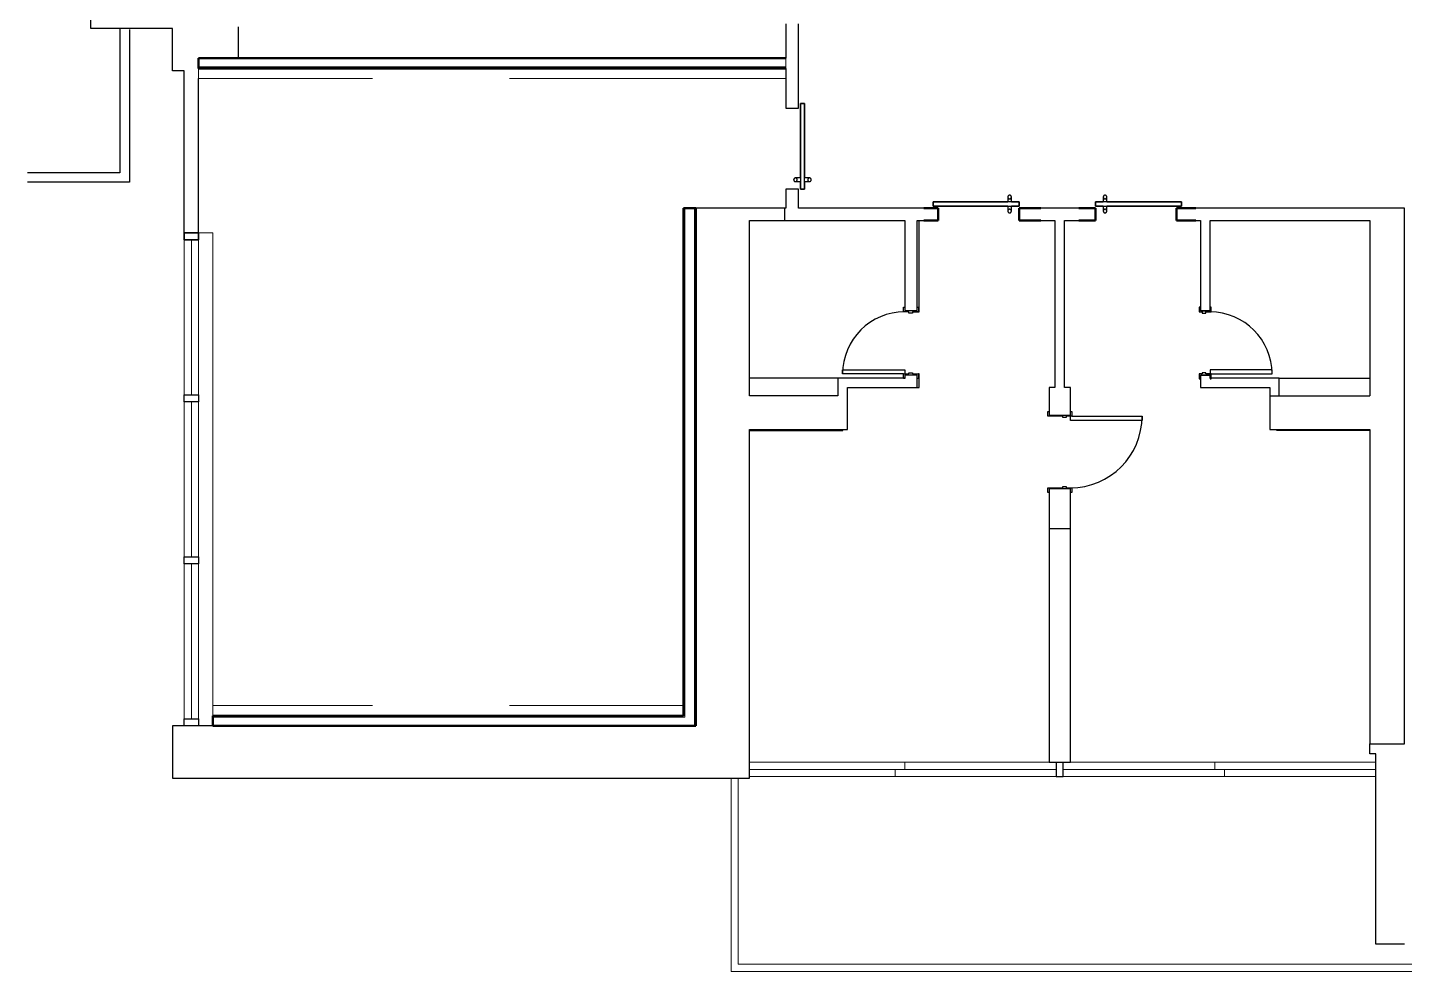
# Model space of a CAD drawing. Header units: inches. Extents: x -1132 to 7533, y -2240 to 4304.
# Drawn here: x 6475 to 7052, y -2216 to -1820 of the extents above; entities that cross this region are included whole.
import ezdxf

# ---------------------------------------------------------------- set-up
doc = ezdxf.new("R2010")
doc.units = ezdxf.units.IN
doc.header["$LTSCALE"] = 96
doc.header["$MEASUREMENT"] = 0
for name, color, linetype in [('A-DOOR', 2, 'CONTINUOUS'), ('A-FLOR-STRS', 2, 'CONTINUOUS'), ('A-GLAZ', 2, 'CONTINUOUS'), ('A-WALL-FULL', 6, 'CONTINUOUS')]:
    doc.layers.add(name, color=color, linetype=linetype)
for name, color, linetype, lineweight in [('A-ROOF', 250, 'CONTINUOUS', 13), ('A-WALL', 113, 'CONTINUOUS', 18), ('A-WALL-SILL', 250, 'CONTINUOUS', 13), ('I-WALL', 2, 'CONTINUOUS', 18)]:
    doc.layers.add(name, color=color, linetype=linetype, lineweight=lineweight)

# ---------------------------------------------------------------- blocks, each defined once
blk = doc.blocks.new('Interior-Sgl - 2_-2_ x 8_-0_ - Flush-2578074-2ND FLR PLAN - EAST WING')
at = {"layer": 'A-DOOR', "color": 8, "lineweight": 25}
for p, q in [((22.25, 28), (22.25, 2)), ((24, 28), (22.25, 28)), ((24, 2.5), (24, 28)), ((-2, 2.5), (-4, 2.5)), ((-4, 2.5), (-4, 2)), ((-4, 2), (-2.5, 2)), ((-2.5, 2), (-2.5, -2)), ((-2, 0.25), (-2, 2.5)), ((-1.5, 0.25), (-2, 0.25)), ((-1.5, -1.25), (-1.5, 0.25)), ((22.25, 2), (24, 2)), ((24, 0.25), (23.5, 0.25)), ((23.5, 0.25), (23.5, -1.25)), ((26, 2.5), (24, 2.5)), ((24, 2.5), (24, 0.25)), ((24.5, -2), (24.5, 2)), ((24.5, 2), (26, 2)), ((26, 2), (26, 2.5)), ((-2.5, -2), (-4, -2)), ((-4, -2), (-4, -2.5)), ((-4, -2.5), (-2, -2.5)), ((-2, -2.5), (-2, -1.25)), ((-2, -1.25), (-1.5, -1.25)), ((23.5, -1.25), (24, -1.25)), ((24, -1.25), (24, -2.5)), ((24, -2.5), (26, -2.5)), ((26, -2), (24.5, -2)), ((26, -2.5), (26, -2))]:
    blk.add_line(p, q, dxfattribs=at)
at = {"layer": 'A-DOOR', "color": 55}
blk.add_arc((24, 2), 26, 90, 180, dxfattribs=at)
blk = doc.blocks.new('Interior-Sgl - 2_-2_ x 8_-0_ - Flush-2578071-2ND FLR PLAN - EAST WING')
at = {"layer": 'A-DOOR', "color": 8, "lineweight": 25}
for p, q in [((-4, 3.13), (-2, 3.13)), ((-4, 2.63), (-4, 3.13)), ((-2.5, 2.63), (-4, 2.63)), ((-2.5, -2.63), (-2.5, 2.63)), ((-2, 3.13), (-2, 0.62)), ((-2, 0.62), (-1.5, 0.62)), ((-1.5, 0.62), (-1.5, -0.88)), ((23.5, 0.62), (24, 0.62)), ((23.5, -0.88), (23.5, 0.62)), ((24, 3.13), (26, 3.13)), ((24, 0.62), (24, 3.13)), ((26, 2.63), (24.5, 2.63)), ((24.5, 2.63), (24.5, -2.63)), ((26, 3.13), (26, 2.63)), ((-4, -2.63), (-2.5, -2.63)), ((-4, -3.13), (-4, -2.63)), ((-2, -3.13), (-4, -3.13)), ((-2, -0.88), (-2, -3.13)), ((-1.5, -0.88), (-2, -0.88)), ((22.25, -2.63), (24, -2.63)), ((22.25, -28.63), (22.25, -2.63)), ((24, -0.88), (23.5, -0.88)), ((24, -3.13), (24, -0.88)), ((26, -3.13), (24, -3.13)), ((24, -3.13), (24, -28.63)), ((24.5, -2.63), (26, -2.63)), ((26, -2.63), (26, -3.13)), ((24, -28.63), (22.25, -28.63))]:
    blk.add_line(p, q, dxfattribs=at)
at = {"layer": 'A-DOOR', "color": 55}
blk.add_arc((24, -2.63), 26, 180, 270, dxfattribs=at)
blk = doc.blocks.new('Interior-Sgl - 2_-6_ x 8_-0_ - Flush-2577945-2ND FLR PLAN - EAST WING')
at = {"layer": 'A-DOOR', "color": 8, "lineweight": 25}
for p, q in [((-8, 5), (-6, 5)), ((-8, 4.5), (-8, 5)), ((-6.5, 4.5), (-8, 4.5)), ((-6.5, -4.5), (-6.5, 4.5)), ((-6, 5), (-6, -1.25)), ((24, 5), (26, 5)), ((24, -1.25), (24, 5)), ((26, 4.5), (24.5, 4.5)), ((24.5, 4.5), (24.5, -4.5)), ((26, 5), (26, 4.5)), ((-8, -4.5), (-6.5, -4.5)), ((-8, -5), (-8, -4.5)), ((-6, -5), (-8, -5)), ((-6, -1.25), (-5.5, -1.25)), ((-6, -2.75), (-6, -5)), ((-5.5, -2.75), (-6, -2.75)), ((-5.5, -1.25), (-5.5, -2.75)), ((22.25, -4.5), (24, -4.5)), ((22.25, -34.5), (22.25, -4.5)), ((23.5, -1.25), (24, -1.25)), ((23.5, -2.75), (23.5, -1.25)), ((24, -2.75), (23.5, -2.75)), ((24, -5), (24, -2.75)), ((26, -5), (24, -5)), ((24, -5), (24, -34.5)), ((24.5, -4.5), (26, -4.5)), ((26, -4.5), (26, -5)), ((24, -34.5), (22.25, -34.5))]:
    blk.add_line(p, q, dxfattribs=at)
at = {"layer": 'A-DOOR', "color": 55}
blk.add_arc((24, -4.5), 30, 180, 270, dxfattribs=at)
blk = doc.blocks.new('Interior-Barn - Flush-V3-2ND FLR PLAN - EAST WING')
at = {"layer": 'A-DOOR', "lineweight": 35}
for p, q in [((12.25, -3.41), (-19, -3.41)), ((-19, -3.41), (-19, -5.16)), ((-19, -5.16), (12.25, -5.16)), ((17, -3.41), (13.75, -3.41)), ((13.75, -5.16), (17, -5.16)), ((17, -5.16), (17, -3.41))]:
    blk.add_line(p, q, dxfattribs=at)
at = {"layer": 'A-DOOR'}
for p, q in [((12.25, -1.34), (12.25, -3.41)), ((13.75, -3.41), (12.25, -3.41)), ((12.25, -5.16), (12.25, -7.22)), ((12.25, -5.16), (13.75, -5.16)), ((13.75, -3.41), (13.75, -1.34)), ((13.75, -7.21), (13.75, -5.16))]:
    blk.add_line(p, q, dxfattribs=at)
at = {"layer": 'A-DOOR', "flags": 128}
for points in [[(13.75, -1.34), (13.75, -1.31), (13.75, -1.28), (13.74, -1.25), (13.74, -1.22), (13.74, -1.19), (13.73, -1.17), (13.72, -1.14), (13.71, -1.11), (13.7, -1.08), (13.69, -1.05), (13.68, -1.02), (13.67, -1), (13.65, -0.97), (13.64, -0.95), (13.62, -0.92), (13.6, -0.9), (13.58, -0.87), (13.56, -0.85), (13.54, -0.83), (13.52, -0.81), (13.5, -0.79), (13.48, -0.77), (13.45, -0.75), (13.43, -0.73), (13.41, -0.71), (13.38, -0.7), (13.35, -0.68), (13.33, -0.67), (13.3, -0.66), (13.27, -0.64), (13.24, -0.63), (13.22, -0.63), (13.19, -0.62), (13.16, -0.61), (13.13, -0.6), (13.1, -0.6), (13.07, -0.6), (13.04, -0.59), (13.01, -0.59), (12.98, -0.59), (12.95, -0.6), (12.92, -0.6), (12.89, -0.6), (12.86, -0.61), (12.83, -0.61), (12.8, -0.62), (12.77, -0.63), (12.74, -0.64), (12.72, -0.65), (12.69, -0.66), (12.66, -0.67), (12.63, -0.69), (12.61, -0.7), (12.58, -0.72), (12.56, -0.74), (12.53, -0.76), (12.51, -0.77), (12.49, -0.79), (12.47, -0.82), (12.45, -0.84), (12.43, -0.86), (12.41, -0.88), (12.39, -0.91), (12.37, -0.93), (12.36, -0.96), (12.34, -0.98), (12.33, -1.01), (12.32, -1.04), (12.3, -1.06), (12.29, -1.09), (12.28, -1.12), (12.28, -1.15), (12.27, -1.18), (12.26, -1.21), (12.26, -1.24), (12.25, -1.27), (12.25, -1.3), (12.25, -1.33), (12.25, -1.34)], [(12.25, -1.34), (12.25, -1.37), (12.25, -1.4), (12.26, -1.43), (12.26, -1.46), (12.26, -1.49), (12.27, -1.52), (12.28, -1.55), (12.29, -1.58), (12.3, -1.61), (12.31, -1.64), (12.32, -1.66), (12.33, -1.69), (12.35, -1.72), (12.36, -1.74), (12.38, -1.77), (12.4, -1.79), (12.42, -1.82), (12.44, -1.84), (12.46, -1.86), (12.48, -1.88), (12.5, -1.9), (12.52, -1.92), (12.55, -1.94), (12.57, -1.96), (12.59, -1.97), (12.62, -1.99), (12.65, -2.01), (12.67, -2.02), (12.7, -2.03), (12.73, -2.04), (12.76, -2.05), (12.78, -2.06), (12.81, -2.07), (12.84, -2.08), (12.87, -2.08), (12.9, -2.09), (12.93, -2.09), (12.96, -2.09), (12.99, -2.09), (13.02, -2.09), (13.05, -2.09), (13.08, -2.09), (13.11, -2.09), (13.14, -2.08), (13.17, -2.07), (13.2, -2.07), (13.23, -2.06), (13.26, -2.05), (13.28, -2.04), (13.31, -2.03), (13.34, -2.01), (13.37, -2), (13.39, -1.98), (13.42, -1.97), (13.44, -1.95), (13.47, -1.93), (13.49, -1.91), (13.51, -1.89), (13.53, -1.87), (13.55, -1.85), (13.57, -1.83), (13.59, -1.8), (13.61, -1.78), (13.63, -1.76), (13.64, -1.73), (13.66, -1.7), (13.67, -1.68), (13.68, -1.65), (13.7, -1.62), (13.71, -1.59), (13.72, -1.57), (13.72, -1.54), (13.73, -1.51), (13.74, -1.48), (13.74, -1.45), (13.75, -1.42), (13.75, -1.39), (13.75, -1.36), (13.75, -1.34)], [(13.75, -7.22), (13.75, -7.19), (13.75, -7.16), (13.74, -7.13), (13.74, -7.1), (13.74, -7.07), (13.73, -7.04), (13.72, -7.01), (13.71, -6.98), (13.7, -6.95), (13.69, -6.93), (13.68, -6.9), (13.67, -6.87), (13.65, -6.85), (13.64, -6.82), (13.62, -6.8), (13.6, -6.77), (13.58, -6.75), (13.56, -6.72), (13.54, -6.7), (13.52, -6.68), (13.5, -6.66), (13.48, -6.64), (13.45, -6.62), (13.43, -6.6), (13.41, -6.59), (13.38, -6.57), (13.35, -6.56), (13.33, -6.54), (13.3, -6.53), (13.27, -6.52), (13.24, -6.51), (13.22, -6.5), (13.19, -6.49), (13.16, -6.49), (13.13, -6.48), (13.1, -6.48), (13.07, -6.47), (13.04, -6.47), (13.01, -6.47), (12.98, -6.47), (12.95, -6.47), (12.92, -6.47), (12.89, -6.48), (12.86, -6.48), (12.83, -6.49), (12.8, -6.5), (12.77, -6.5), (12.74, -6.51), (12.72, -6.52), (12.69, -6.54), (12.66, -6.55), (12.63, -6.56), (12.61, -6.58), (12.58, -6.6), (12.56, -6.61), (12.53, -6.63), (12.51, -6.65), (12.49, -6.67), (12.47, -6.69), (12.45, -6.71), (12.43, -6.73), (12.41, -6.76), (12.39, -6.78), (12.37, -6.81), (12.36, -6.83), (12.34, -6.86), (12.33, -6.88), (12.32, -6.91), (12.3, -6.94), (12.29, -6.97), (12.28, -7), (12.28, -7.02), (12.27, -7.05), (12.26, -7.08), (12.26, -7.11), (12.25, -7.14), (12.25, -7.17), (12.25, -7.2), (12.25, -7.22)], [(12.25, -7.22), (12.25, -7.25), (12.25, -7.28), (12.26, -7.31), (12.26, -7.34), (12.26, -7.37), (12.27, -7.4), (12.28, -7.43), (12.29, -7.45), (12.3, -7.48), (12.31, -7.51), (12.32, -7.54), (12.33, -7.57), (12.35, -7.59), (12.36, -7.62), (12.38, -7.64), (12.4, -7.67), (12.42, -7.69), (12.44, -7.71), (12.46, -7.74), (12.48, -7.76), (12.5, -7.78), (12.52, -7.8), (12.55, -7.82), (12.57, -7.83), (12.59, -7.85), (12.62, -7.87), (12.65, -7.88), (12.67, -7.89), (12.7, -7.91), (12.73, -7.92), (12.76, -7.93), (12.78, -7.94), (12.81, -7.95), (12.84, -7.95), (12.87, -7.96), (12.9, -7.96), (12.93, -7.97), (12.96, -7.97), (12.99, -7.97), (13.02, -7.97), (13.05, -7.97), (13.08, -7.96), (13.11, -7.96), (13.14, -7.96), (13.17, -7.95), (13.2, -7.94), (13.23, -7.93), (13.26, -7.92), (13.28, -7.91), (13.31, -7.9), (13.34, -7.89), (13.37, -7.87), (13.39, -7.86), (13.42, -7.84), (13.44, -7.83), (13.47, -7.81), (13.49, -7.79), (13.51, -7.77), (13.53, -7.75), (13.55, -7.73), (13.57, -7.7), (13.59, -7.68), (13.61, -7.66), (13.63, -7.63), (13.64, -7.61), (13.66, -7.58), (13.67, -7.55), (13.68, -7.53), (13.7, -7.5), (13.71, -7.47), (13.72, -7.44), (13.72, -7.41), (13.73, -7.38), (13.74, -7.35), (13.74, -7.32), (13.75, -7.29), (13.75, -7.26), (13.75, -7.23), (13.75, -7.22)]]:
    blk.add_lwpolyline(points, dxfattribs=at)
at = {"layer": 'A-DOOR'}
for points, knots in [([(12.25, -1.34), (12.25, -1.38), (12.26, -1.46), (12.28, -1.55), (12.3, -1.62), (12.33, -1.68), (12.35, -1.72), (12.37, -1.75), (12.39, -1.78), (12.41, -1.8), (12.43, -1.84), (12.47, -1.88), (12.51, -1.91), (12.55, -1.94), (12.57, -1.96), (12.6, -1.98), (12.64, -2), (12.7, -2.03), (12.77, -2.06), (12.84, -2.08), (12.91, -2.09), (12.95, -2.09), (12.96, -2.09)], [0, 0, 0, 0, 0.0555556, 0.1111111, 0.1388889, 0.1666667, 0.1944444, 0.2083333, 0.2222222, 0.2361111, 0.25, 0.2777778, 0.3055556, 0.3194444, 0.3333333, 0.3472222, 0.3611111, 0.3888889, 0.4166667, 0.4444444, 0.4722222, 0.4857264, 0.4857264, 0.4857264, 0.4857264]), ([(13.04, -2.09), (13.05, -2.09), (13.09, -2.09), (13.16, -2.08), (13.23, -2.06), (13.3, -2.03), (13.36, -2), (13.4, -1.98), (13.43, -1.96), (13.45, -1.94), (13.49, -1.91), (13.53, -1.88), (13.57, -1.84), (13.59, -1.8), (13.61, -1.78), (13.63, -1.75), (13.65, -1.72), (13.67, -1.68), (13.7, -1.62), (13.72, -1.55), (13.74, -1.46), (13.75, -1.38), (13.75, -1.34)], [0.5127415, 0.5127415, 0.5127415, 0.5127415, 0.5277778, 0.5555556, 0.5833333, 0.6111111, 0.6388889, 0.6527778, 0.6666667, 0.6805556, 0.6944444, 0.7222222, 0.75, 0.7638889, 0.7777778, 0.7916667, 0.8055556, 0.8333333, 0.8611111, 0.8888889, 0.9444444, 1, 1, 1, 1]), ([(13.75, -7.21), (13.75, -7.17), (13.74, -7.1), (13.72, -7.01), (13.7, -6.94), (13.67, -6.89), (13.65, -6.84), (13.63, -6.81), (13.61, -6.78), (13.59, -6.76), (13.57, -6.73), (13.53, -6.69), (13.49, -6.65), (13.45, -6.62), (13.43, -6.6), (13.4, -6.58), (13.36, -6.56), (13.3, -6.53), (13.23, -6.5), (13.16, -6.48), (13.08, -6.47), (13, -6.47), (12.92, -6.47), (12.84, -6.48), (12.77, -6.5), (12.7, -6.53), (12.64, -6.56), (12.6, -6.58), (12.57, -6.6), (12.55, -6.62), (12.51, -6.65), (12.47, -6.69), (12.43, -6.73), (12.41, -6.76), (12.39, -6.78), (12.37, -6.81), (12.35, -6.84), (12.33, -6.89), (12.3, -6.94), (12.28, -7.01), (12.26, -7.11), (12.25, -7.18), (12.25, -7.22)], [0.0062609, 0.0062609, 0.0062609, 0.0062609, 0.0555556, 0.1111111, 0.1388889, 0.1666667, 0.1944444, 0.2083333, 0.2222222, 0.2361111, 0.25, 0.2777778, 0.3055556, 0.3194444, 0.3333333, 0.3472222, 0.3611111, 0.3888889, 0.4166667, 0.4444444, 0.4722222, 0.5, 0.5277778, 0.5555556, 0.5833333, 0.6111111, 0.6388889, 0.6527778, 0.6666667, 0.6805556, 0.6944444, 0.7222222, 0.75, 0.7638889, 0.7777778, 0.7916667, 0.8055556, 0.8333333, 0.8611111, 0.8888889, 0.9444444, 1, 1, 1, 1])]:
    blk.add_open_spline(points, degree=3, knots=knots, dxfattribs=at)
blk = doc.blocks.new('Interior-Barn - Flush-V4-2ND FLR PLAN - EAST WING')
at = {"layer": 'A-DOOR'}
for p, q in [((12.25, 7.22), (12.25, 5.16)), ((13.75, 5.16), (13.75, 7.21)), ((13.75, 5.16), (12.25, 5.16)), ((12.25, 3.41), (12.25, 1.34)), ((12.25, 3.41), (13.75, 3.41)), ((13.75, 1.34), (13.75, 3.41))]:
    blk.add_line(p, q, dxfattribs=at)
at = {"layer": 'A-DOOR', "lineweight": 35}
for p, q in [((-19, 5.16), (12.25, 5.16)), ((-19, 3.41), (-19, 5.16)), ((12.25, 3.41), (-19, 3.41)), ((13.75, 5.16), (17, 5.16)), ((17, 3.41), (13.75, 3.41)), ((17, 5.16), (17, 3.41))]:
    blk.add_line(p, q, dxfattribs=at)
at = {"layer": 'A-DOOR', "flags": 128}
for points in [[(13.75, 7.22), (13.75, 7.25), (13.75, 7.28), (13.74, 7.31), (13.74, 7.34), (13.74, 7.37), (13.73, 7.4), (13.72, 7.43), (13.71, 7.45), (13.7, 7.48), (13.69, 7.51), (13.68, 7.54), (13.67, 7.57), (13.65, 7.59), (13.64, 7.62), (13.62, 7.64), (13.6, 7.67), (13.58, 7.69), (13.56, 7.71), (13.54, 7.74), (13.52, 7.76), (13.5, 7.78), (13.48, 7.8), (13.45, 7.82), (13.43, 7.83), (13.41, 7.85), (13.38, 7.87), (13.35, 7.88), (13.33, 7.89), (13.3, 7.91), (13.27, 7.92), (13.24, 7.93), (13.22, 7.94), (13.19, 7.95), (13.16, 7.95), (13.13, 7.96), (13.1, 7.96), (13.07, 7.97), (13.04, 7.97), (13.01, 7.97), (12.98, 7.97), (12.95, 7.97), (12.92, 7.96), (12.89, 7.96), (12.86, 7.96), (12.83, 7.95), (12.8, 7.94), (12.77, 7.93), (12.74, 7.92), (12.72, 7.91), (12.69, 7.9), (12.66, 7.89), (12.63, 7.87), (12.61, 7.86), (12.58, 7.84), (12.56, 7.83), (12.53, 7.81), (12.51, 7.79), (12.49, 7.77), (12.47, 7.75), (12.45, 7.73), (12.43, 7.7), (12.41, 7.68), (12.39, 7.66), (12.37, 7.63), (12.36, 7.61), (12.34, 7.58), (12.33, 7.55), (12.32, 7.53), (12.3, 7.5), (12.29, 7.47), (12.28, 7.44), (12.28, 7.41), (12.27, 7.38), (12.26, 7.35), (12.26, 7.32), (12.25, 7.29), (12.25, 7.26), (12.25, 7.23), (12.25, 7.22)], [(12.25, 7.22), (12.25, 7.19), (12.25, 7.16), (12.26, 7.13), (12.26, 7.1), (12.26, 7.07), (12.27, 7.04), (12.28, 7.01), (12.29, 6.98), (12.3, 6.95), (12.31, 6.93), (12.32, 6.9), (12.33, 6.87), (12.35, 6.85), (12.36, 6.82), (12.38, 6.8), (12.4, 6.77), (12.42, 6.75), (12.44, 6.72), (12.46, 6.7), (12.48, 6.68), (12.5, 6.66), (12.52, 6.64), (12.55, 6.62), (12.57, 6.6), (12.59, 6.59), (12.62, 6.57), (12.65, 6.56), (12.67, 6.54), (12.7, 6.53), (12.73, 6.52), (12.76, 6.51), (12.78, 6.5), (12.81, 6.49), (12.84, 6.49), (12.87, 6.48), (12.9, 6.48), (12.93, 6.47), (12.96, 6.47), (12.99, 6.47), (13.02, 6.47), (13.05, 6.47), (13.08, 6.47), (13.11, 6.48), (13.14, 6.48), (13.17, 6.49), (13.2, 6.5), (13.23, 6.5), (13.26, 6.51), (13.28, 6.52), (13.31, 6.54), (13.34, 6.55), (13.37, 6.56), (13.39, 6.58), (13.42, 6.6), (13.44, 6.61), (13.47, 6.63), (13.49, 6.65), (13.51, 6.67), (13.53, 6.69), (13.55, 6.71), (13.57, 6.73), (13.59, 6.76), (13.61, 6.78), (13.63, 6.81), (13.64, 6.83), (13.66, 6.86), (13.67, 6.88), (13.68, 6.91), (13.7, 6.94), (13.71, 6.97), (13.72, 7), (13.72, 7.02), (13.73, 7.05), (13.74, 7.08), (13.74, 7.11), (13.75, 7.14), (13.75, 7.17), (13.75, 7.2), (13.75, 7.22)], [(13.75, 1.34), (13.75, 1.37), (13.75, 1.4), (13.74, 1.43), (13.74, 1.46), (13.74, 1.49), (13.73, 1.52), (13.72, 1.55), (13.71, 1.58), (13.7, 1.61), (13.69, 1.64), (13.68, 1.66), (13.67, 1.69), (13.65, 1.72), (13.64, 1.74), (13.62, 1.77), (13.6, 1.79), (13.58, 1.82), (13.56, 1.84), (13.54, 1.86), (13.52, 1.88), (13.5, 1.9), (13.48, 1.92), (13.45, 1.94), (13.43, 1.96), (13.41, 1.97), (13.38, 1.99), (13.35, 2.01), (13.33, 2.02), (13.3, 2.03), (13.27, 2.04), (13.24, 2.05), (13.22, 2.06), (13.19, 2.07), (13.16, 2.08), (13.13, 2.08), (13.1, 2.09), (13.07, 2.09), (13.04, 2.09), (13.01, 2.09), (12.98, 2.09), (12.95, 2.09), (12.92, 2.09), (12.89, 2.09), (12.86, 2.08), (12.83, 2.07), (12.8, 2.07), (12.77, 2.06), (12.74, 2.05), (12.72, 2.04), (12.69, 2.03), (12.66, 2.01), (12.63, 2), (12.61, 1.98), (12.58, 1.97), (12.56, 1.95), (12.53, 1.93), (12.51, 1.91), (12.49, 1.89), (12.47, 1.87), (12.45, 1.85), (12.43, 1.83), (12.41, 1.8), (12.39, 1.78), (12.37, 1.76), (12.36, 1.73), (12.34, 1.7), (12.33, 1.68), (12.32, 1.65), (12.3, 1.62), (12.29, 1.59), (12.28, 1.57), (12.28, 1.54), (12.27, 1.51), (12.26, 1.48), (12.26, 1.45), (12.25, 1.42), (12.25, 1.39), (12.25, 1.36), (12.25, 1.34)], [(12.25, 1.34), (12.25, 1.31), (12.25, 1.28), (12.26, 1.25), (12.26, 1.22), (12.26, 1.19), (12.27, 1.17), (12.28, 1.14), (12.29, 1.11), (12.3, 1.08), (12.31, 1.05), (12.32, 1.02), (12.33, 1), (12.35, 0.97), (12.36, 0.95), (12.38, 0.92), (12.4, 0.9), (12.42, 0.87), (12.44, 0.85), (12.46, 0.83), (12.48, 0.81), (12.5, 0.79), (12.52, 0.77), (12.55, 0.75), (12.57, 0.73), (12.59, 0.71), (12.62, 0.7), (12.65, 0.68), (12.67, 0.67), (12.7, 0.66), (12.73, 0.64), (12.76, 0.63), (12.78, 0.63), (12.81, 0.62), (12.84, 0.61), (12.87, 0.6), (12.9, 0.6), (12.93, 0.6), (12.96, 0.59), (12.99, 0.59), (13.02, 0.59), (13.05, 0.6), (13.08, 0.6), (13.11, 0.6), (13.14, 0.61), (13.17, 0.61), (13.2, 0.62), (13.23, 0.63), (13.26, 0.64), (13.28, 0.65), (13.31, 0.66), (13.34, 0.67), (13.37, 0.69), (13.39, 0.7), (13.42, 0.72), (13.44, 0.74), (13.47, 0.76), (13.49, 0.77), (13.51, 0.79), (13.53, 0.82), (13.55, 0.84), (13.57, 0.86), (13.59, 0.88), (13.61, 0.91), (13.63, 0.93), (13.64, 0.96), (13.66, 0.98), (13.67, 1.01), (13.68, 1.04), (13.7, 1.06), (13.71, 1.09), (13.72, 1.12), (13.72, 1.15), (13.73, 1.18), (13.74, 1.21), (13.74, 1.24), (13.75, 1.27), (13.75, 1.3), (13.75, 1.33), (13.75, 1.34)]]:
    blk.add_lwpolyline(points, dxfattribs=at)
at = {"layer": 'A-DOOR'}
for points, knots in [([(12.25, 7.22), (12.25, 7.18), (12.26, 7.11), (12.28, 7.01), (12.3, 6.94), (12.33, 6.89), (12.35, 6.84), (12.37, 6.81), (12.39, 6.78), (12.41, 6.76), (12.43, 6.73), (12.47, 6.69), (12.51, 6.65), (12.55, 6.62), (12.57, 6.6), (12.6, 6.58), (12.64, 6.56), (12.7, 6.53), (12.77, 6.5), (12.84, 6.48), (12.92, 6.47), (13, 6.47), (13.08, 6.47), (13.16, 6.48), (13.23, 6.5), (13.3, 6.53), (13.36, 6.56), (13.4, 6.58), (13.43, 6.6), (13.45, 6.62), (13.49, 6.65), (13.53, 6.69), (13.57, 6.73), (13.59, 6.76), (13.61, 6.78), (13.63, 6.81), (13.65, 6.84), (13.67, 6.89), (13.7, 6.94), (13.72, 7.01), (13.74, 7.1), (13.75, 7.17), (13.75, 7.21)], [0, 0, 0, 0, 0.0555556, 0.1111111, 0.1388889, 0.1666667, 0.1944444, 0.2083333, 0.2222222, 0.2361111, 0.25, 0.2777778, 0.3055556, 0.3194444, 0.3333333, 0.3472222, 0.3611111, 0.3888889, 0.4166667, 0.4444444, 0.4722222, 0.5, 0.5277778, 0.5555556, 0.5833333, 0.6111111, 0.6388889, 0.6527778, 0.6666667, 0.6805556, 0.6944444, 0.7222222, 0.75, 0.7638889, 0.7777778, 0.7916667, 0.8055556, 0.8333333, 0.8611111, 0.8888889, 0.9444444, 0.9937391, 0.9937391, 0.9937391, 0.9937391]), ([(12.96, 2.09), (12.95, 2.09), (12.91, 2.09), (12.84, 2.08), (12.77, 2.06), (12.7, 2.03), (12.64, 2), (12.6, 1.98), (12.57, 1.96), (12.55, 1.94), (12.51, 1.91), (12.47, 1.88), (12.43, 1.84), (12.41, 1.8), (12.39, 1.78), (12.37, 1.75), (12.35, 1.72), (12.33, 1.67), (12.3, 1.62), (12.28, 1.55), (12.26, 1.46), (12.25, 1.38), (12.25, 1.34)], [0.5142736, 0.5142736, 0.5142736, 0.5142736, 0.5277778, 0.5555556, 0.5833333, 0.6111111, 0.6388889, 0.6527778, 0.6666667, 0.6805556, 0.6944444, 0.7222222, 0.75, 0.7638889, 0.7777778, 0.7916667, 0.8055556, 0.8333333, 0.8611111, 0.8888889, 0.9444444, 1, 1, 1, 1]), ([(13.75, 1.34), (13.75, 1.38), (13.74, 1.46), (13.72, 1.55), (13.7, 1.62), (13.67, 1.67), (13.65, 1.72), (13.63, 1.75), (13.61, 1.78), (13.59, 1.8), (13.57, 1.84), (13.53, 1.88), (13.49, 1.91), (13.45, 1.94), (13.43, 1.96), (13.4, 1.98), (13.36, 2), (13.3, 2.03), (13.23, 2.06), (13.16, 2.08), (13.09, 2.09), (13.05, 2.09), (13.04, 2.09)], [0, 0, 0, 0, 0.0555556, 0.1111111, 0.1388889, 0.1666667, 0.1944444, 0.2083333, 0.2222222, 0.2361111, 0.25, 0.2777778, 0.3055556, 0.3194444, 0.3333333, 0.3472222, 0.3611111, 0.3888889, 0.4166667, 0.4444444, 0.4722222, 0.4872585, 0.4872585, 0.4872585, 0.4872585])]:
    blk.add_open_spline(points, degree=3, knots=knots, dxfattribs=at)
blk = doc.blocks.new('Interior-Barn - Flush-3201829-2ND FLR PLAN - EAST WING')
at = {"layer": 'A-DOOR'}
for p, q in [((12.25, 7.22), (12.25, 5.16)), ((13.75, 5.16), (13.75, 7.22)), ((13.75, 5.16), (12.25, 5.16)), ((12.25, 3.41), (12.25, 1.34)), ((12.25, 3.41), (13.75, 3.41)), ((13.75, 1.34), (13.75, 3.41))]:
    blk.add_line(p, q, dxfattribs=at)
at = {"layer": 'A-DOOR', "lineweight": 35}
for p, q in [((-19, 5.16), (12.25, 5.16)), ((-19, 3.41), (-19, 5.16)), ((12.25, 3.41), (-19, 3.41)), ((13.75, 5.16), (17, 5.16)), ((17, 3.41), (13.75, 3.41)), ((17, 5.16), (17, 3.41))]:
    blk.add_line(p, q, dxfattribs=at)
at = {"layer": 'A-DOOR', "flags": 128}
for points in [[(13.75, 7.22), (13.75, 7.25), (13.75, 7.28), (13.74, 7.31), (13.74, 7.34), (13.74, 7.37), (13.73, 7.4), (13.72, 7.43), (13.71, 7.45), (13.7, 7.48), (13.69, 7.51), (13.68, 7.54), (13.67, 7.57), (13.65, 7.59), (13.64, 7.62), (13.62, 7.64), (13.6, 7.67), (13.58, 7.69), (13.56, 7.71), (13.54, 7.74), (13.52, 7.76), (13.5, 7.78), (13.48, 7.8), (13.45, 7.82), (13.43, 7.83), (13.41, 7.85), (13.38, 7.87), (13.35, 7.88), (13.33, 7.89), (13.3, 7.91), (13.27, 7.92), (13.24, 7.93), (13.22, 7.94), (13.19, 7.95), (13.16, 7.95), (13.13, 7.96), (13.1, 7.96), (13.07, 7.97), (13.04, 7.97), (13.01, 7.97), (12.98, 7.97), (12.95, 7.97), (12.92, 7.96), (12.89, 7.96), (12.86, 7.96), (12.83, 7.95), (12.8, 7.94), (12.77, 7.93), (12.74, 7.92), (12.72, 7.91), (12.69, 7.9), (12.66, 7.89), (12.63, 7.87), (12.61, 7.86), (12.58, 7.84), (12.56, 7.83), (12.53, 7.81), (12.51, 7.79), (12.49, 7.77), (12.47, 7.75), (12.45, 7.73), (12.43, 7.7), (12.41, 7.68), (12.39, 7.66), (12.37, 7.63), (12.36, 7.61), (12.34, 7.58), (12.33, 7.55), (12.32, 7.53), (12.3, 7.5), (12.29, 7.47), (12.28, 7.44), (12.28, 7.41), (12.27, 7.38), (12.26, 7.35), (12.26, 7.32), (12.25, 7.29), (12.25, 7.26), (12.25, 7.23), (12.25, 7.22)], [(12.25, 7.22), (12.25, 7.19), (12.25, 7.16), (12.26, 7.13), (12.26, 7.1), (12.26, 7.07), (12.27, 7.04), (12.28, 7.01), (12.29, 6.98), (12.3, 6.95), (12.31, 6.93), (12.32, 6.9), (12.33, 6.87), (12.35, 6.85), (12.36, 6.82), (12.38, 6.8), (12.4, 6.77), (12.42, 6.75), (12.44, 6.72), (12.46, 6.7), (12.48, 6.68), (12.5, 6.66), (12.52, 6.64), (12.55, 6.62), (12.57, 6.6), (12.59, 6.59), (12.62, 6.57), (12.65, 6.56), (12.67, 6.54), (12.7, 6.53), (12.73, 6.52), (12.76, 6.51), (12.78, 6.5), (12.81, 6.49), (12.84, 6.49), (12.87, 6.48), (12.9, 6.48), (12.93, 6.47), (12.96, 6.47), (12.99, 6.47), (13.02, 6.47), (13.05, 6.47), (13.08, 6.47), (13.11, 6.48), (13.14, 6.48), (13.17, 6.49), (13.2, 6.5), (13.23, 6.5), (13.26, 6.51), (13.28, 6.52), (13.31, 6.54), (13.34, 6.55), (13.37, 6.56), (13.39, 6.58), (13.42, 6.6), (13.44, 6.61), (13.47, 6.63), (13.49, 6.65), (13.51, 6.67), (13.53, 6.69), (13.55, 6.71), (13.57, 6.73), (13.59, 6.76), (13.61, 6.78), (13.63, 6.81), (13.64, 6.83), (13.66, 6.86), (13.67, 6.88), (13.68, 6.91), (13.7, 6.94), (13.71, 6.97), (13.72, 7), (13.72, 7.02), (13.73, 7.05), (13.74, 7.08), (13.74, 7.11), (13.75, 7.14), (13.75, 7.17), (13.75, 7.2), (13.75, 7.22)], [(13.75, 1.34), (13.75, 1.37), (13.75, 1.4), (13.74, 1.43), (13.74, 1.46), (13.74, 1.49), (13.73, 1.52), (13.72, 1.55), (13.71, 1.58), (13.7, 1.61), (13.69, 1.64), (13.68, 1.66), (13.67, 1.69), (13.65, 1.72), (13.64, 1.74), (13.62, 1.77), (13.6, 1.79), (13.58, 1.82), (13.56, 1.84), (13.54, 1.86), (13.52, 1.88), (13.5, 1.9), (13.48, 1.92), (13.45, 1.94), (13.43, 1.96), (13.41, 1.97), (13.38, 1.99), (13.35, 2.01), (13.33, 2.02), (13.3, 2.03), (13.27, 2.04), (13.24, 2.05), (13.22, 2.06), (13.19, 2.07), (13.16, 2.08), (13.13, 2.08), (13.1, 2.09), (13.07, 2.09), (13.04, 2.09), (13.01, 2.09), (12.98, 2.09), (12.95, 2.09), (12.92, 2.09), (12.89, 2.09), (12.86, 2.08), (12.83, 2.07), (12.8, 2.07), (12.77, 2.06), (12.74, 2.05), (12.72, 2.04), (12.69, 2.03), (12.66, 2.01), (12.63, 2), (12.61, 1.98), (12.58, 1.97), (12.56, 1.95), (12.53, 1.93), (12.51, 1.91), (12.49, 1.89), (12.47, 1.87), (12.45, 1.85), (12.43, 1.83), (12.41, 1.8), (12.39, 1.78), (12.37, 1.76), (12.36, 1.73), (12.34, 1.7), (12.33, 1.68), (12.32, 1.65), (12.3, 1.62), (12.29, 1.59), (12.28, 1.57), (12.28, 1.54), (12.27, 1.51), (12.26, 1.48), (12.26, 1.45), (12.25, 1.42), (12.25, 1.39), (12.25, 1.36), (12.25, 1.34)], [(12.25, 1.34), (12.25, 1.31), (12.25, 1.28), (12.26, 1.25), (12.26, 1.22), (12.26, 1.19), (12.27, 1.17), (12.28, 1.14), (12.29, 1.11), (12.3, 1.08), (12.31, 1.05), (12.32, 1.02), (12.33, 1), (12.35, 0.97), (12.36, 0.95), (12.38, 0.92), (12.4, 0.9), (12.42, 0.87), (12.44, 0.85), (12.46, 0.83), (12.48, 0.81), (12.5, 0.79), (12.52, 0.77), (12.55, 0.75), (12.57, 0.73), (12.59, 0.71), (12.62, 0.7), (12.65, 0.68), (12.67, 0.67), (12.7, 0.66), (12.73, 0.64), (12.76, 0.63), (12.78, 0.63), (12.81, 0.62), (12.84, 0.61), (12.87, 0.6), (12.9, 0.6), (12.93, 0.6), (12.96, 0.59), (12.99, 0.59), (13.02, 0.59), (13.05, 0.6), (13.08, 0.6), (13.11, 0.6), (13.14, 0.61), (13.17, 0.61), (13.2, 0.62), (13.23, 0.63), (13.26, 0.64), (13.28, 0.65), (13.31, 0.66), (13.34, 0.67), (13.37, 0.69), (13.39, 0.7), (13.42, 0.72), (13.44, 0.74), (13.47, 0.76), (13.49, 0.77), (13.51, 0.79), (13.53, 0.82), (13.55, 0.84), (13.57, 0.86), (13.59, 0.88), (13.61, 0.91), (13.63, 0.93), (13.64, 0.96), (13.66, 0.98), (13.67, 1.01), (13.68, 1.04), (13.7, 1.06), (13.71, 1.09), (13.72, 1.12), (13.72, 1.15), (13.73, 1.18), (13.74, 1.21), (13.74, 1.24), (13.75, 1.27), (13.75, 1.3), (13.75, 1.33), (13.75, 1.34)]]:
    blk.add_lwpolyline(points, dxfattribs=at)
at = {"layer": 'A-DOOR'}
for points, knots in [([(12.25, 7.22), (12.25, 7.18), (12.26, 7.11), (12.28, 7.01), (12.3, 6.94), (12.33, 6.89), (12.35, 6.84), (12.37, 6.81), (12.39, 6.78), (12.41, 6.76), (12.43, 6.73), (12.47, 6.69), (12.51, 6.65), (12.55, 6.62), (12.57, 6.6), (12.6, 6.58), (12.64, 6.56), (12.7, 6.53), (12.77, 6.5), (12.84, 6.48), (12.92, 6.47), (13, 6.47), (13.08, 6.47), (13.16, 6.48), (13.23, 6.5), (13.3, 6.53), (13.36, 6.56), (13.4, 6.58), (13.43, 6.6), (13.45, 6.62), (13.49, 6.65), (13.53, 6.69), (13.57, 6.73), (13.59, 6.76), (13.61, 6.78), (13.63, 6.81), (13.65, 6.84), (13.67, 6.89), (13.7, 6.94), (13.72, 7.01), (13.74, 7.11), (13.75, 7.18), (13.75, 7.22)], [0, 0, 0, 0, 0.055556, 0.111111, 0.138889, 0.166667, 0.194444, 0.208333, 0.222222, 0.236111, 0.25, 0.277778, 0.305556, 0.319444, 0.333333, 0.347222, 0.361111, 0.388889, 0.416667, 0.444444, 0.472222, 0.5, 0.527778, 0.555556, 0.583333, 0.611111, 0.638889, 0.652778, 0.666667, 0.680556, 0.694444, 0.722222, 0.75, 0.763889, 0.777778, 0.791667, 0.805556, 0.833333, 0.861111, 0.888889, 0.944444, 1, 1, 1, 1]), ([(12.96, 2.09), (12.95, 2.09), (12.91, 2.09), (12.84, 2.08), (12.77, 2.06), (12.7, 2.03), (12.64, 2), (12.6, 1.98), (12.57, 1.96), (12.55, 1.94), (12.51, 1.91), (12.47, 1.88), (12.43, 1.84), (12.41, 1.8), (12.39, 1.78), (12.37, 1.75), (12.35, 1.72), (12.33, 1.67), (12.3, 1.62), (12.28, 1.55), (12.26, 1.46), (12.25, 1.38), (12.25, 1.34)], [0.5142736, 0.5142736, 0.5142736, 0.5142736, 0.5277778, 0.5555556, 0.5833333, 0.6111111, 0.6388889, 0.6527778, 0.6666667, 0.6805556, 0.6944444, 0.7222222, 0.75, 0.7638889, 0.7777778, 0.7916667, 0.8055556, 0.8333333, 0.8611111, 0.8888889, 0.9444444, 1, 1, 1, 1]), ([(13.75, 1.34), (13.75, 1.38), (13.74, 1.46), (13.72, 1.55), (13.7, 1.62), (13.67, 1.67), (13.65, 1.72), (13.63, 1.75), (13.61, 1.78), (13.59, 1.8), (13.57, 1.84), (13.53, 1.88), (13.49, 1.91), (13.45, 1.94), (13.43, 1.96), (13.4, 1.98), (13.36, 2), (13.3, 2.03), (13.23, 2.06), (13.16, 2.08), (13.09, 2.09), (13.05, 2.09), (13.04, 2.09)], [0, 0, 0, 0, 0.0555556, 0.1111111, 0.1388889, 0.1666667, 0.1944444, 0.2083333, 0.2222222, 0.2361111, 0.25, 0.2777778, 0.3055556, 0.3194444, 0.3333333, 0.3472222, 0.3611111, 0.3888889, 0.4166667, 0.4444444, 0.4722222, 0.4872585, 0.4872585, 0.4872585, 0.4872585])]:
    blk.add_open_spline(points, degree=3, knots=knots, dxfattribs=at)

msp = doc.modelspace()

# ---------------------------------------------------------------- linework, layer by layer
at = {"layer": 'A-FLOR-STRS', "color": 9, "flags": 128}
for points in [[(6513.6, -1820.74), (6513.6, -1881.24), (6474.9, -1881.24)], [(6517.6, -1821.24), (6517.6, -1885.24), (6474.9, -1885.24)]]:
    msp.add_lwpolyline(points, dxfattribs=at)
at = {"layer": 'A-GLAZ', "color": 9, "lineweight": 13}
for p, q in [((6540.6, -1974.26), (6540.6, -1909.38)), ((6543.6, -1974.26), (6543.6, -1909.38)), ((6546.6, -1974.26), (6546.6, -1909.38)), ((6540.6, -2042.13), (6540.6, -1977.26)), ((6543.6, -2042.13), (6543.6, -1977.26)), ((6546.6, -2042.13), (6546.6, -1977.26)), ((6540.6, -2110.26), (6540.6, -2045.13)), ((6543.6, -2110.26), (6543.6, -2045.13)), ((6546.6, -2110.26), (6546.6, -2045.13)), ((6906.1, -2131.26), (6777.6, -2131.26)), ((7040.1, -2131.26), (6909.1, -2131.26))]:
    msp.add_line(p, q, dxfattribs=at)
at = {"layer": 'A-GLAZ', "color": 9, "lineweight": 13, "flags": 128}
for points in [[(6842.6, -2131.26), (6842.6, -2128.26), (6777.6, -2128.26)], [(7040.1, -2128.26), (6972.6, -2128.26), (6972.6, -2131.26)], [(6906.1, -2134.26), (6838.6, -2134.26), (6838.6, -2131.26)], [(6976.6, -2131.26), (6976.6, -2134.26), (6909.1, -2134.26)]]:
    msp.add_lwpolyline(points, dxfattribs=at)
at = {"layer": 'A-ROOF', "color": 9, "flags": 128}
for points in [[(6769.85, -2135.01), (6769.85, -2215.95), (7141.6, -2215.95)], [(6772.85, -2135.01), (6772.85, -2212.95), (7141.6, -2212.95)]]:
    msp.add_lwpolyline(points, dxfattribs=at)
at = {"layer": 'A-WALL', "color": 8, "lineweight": 25}
for p, q in [((6792.84, -1818.77), (6792.84, -1833.26)), ((6798.09, -1854.16), (6798.09, -1818.77)), ((6792.84, -1837.51), (6792.84, -1854.16)), ((6792.84, -1854.16), (6798.09, -1854.16)), ((6798.09, -1888.16), (6792.84, -1888.16)), ((6792.84, -1888.16), (6792.84, -1896.01)), ((6798.09, -1896.01), (6798.09, -1888.16)), ((6792.84, -1896.01), (6755.1, -1896.01)), ((6792.35, -1901.26), (6792.35, -1896.01)), ((6850.6, -1896.01), (6798.09, -1896.01)), ((6915.6, -1896.01), (6899.6, -1896.01)), ((7052.1, -1896.01), (6964.6, -1896.01)), ((7052.1, -2120.49), (7052.1, -1896.01)), ((6777.6, -1974.76), (6777.6, -1901.26)), ((6777.6, -1901.26), (6842.6, -1901.26)), ((6842.6, -1901.26), (6842.6, -1939.01)), ((6847.85, -1939.01), (6847.85, -1901.26)), ((6847.85, -1901.26), (6850.6, -1901.26)), ((6899.6, -1901.26), (6905.6, -1901.26)), ((6905.6, -1901.26), (6905.6, -1971.26)), ((6909.6, -1971.26), (6909.6, -1901.26)), ((6909.6, -1901.26), (6915.6, -1901.26)), ((6964.6, -1901.26), (6966.6, -1901.26)), ((6966.6, -1901.26), (6966.6, -1939.04)), ((6970.6, -1939.04), (6970.6, -1901.26)), ((6970.6, -1901.26), (7037.6, -1901.26)), ((7037.6, -1901.26), (7037.6, -1974.76)), ((6842.6, -1939.01), (6847.85, -1939.01)), ((6966.6, -1939.04), (6970.6, -1939.04)), ((6842.6, -1967.26), (6814.6, -1967.26)), ((6814.6, -1967.26), (6814.6, -1974.76)), ((6842.6, -1966.01), (6842.6, -1967.26)), ((6847.85, -1966.01), (6842.6, -1966.01)), ((6847.85, -1971.26), (6847.85, -1966.01)), ((6966.6, -1966.04), (6966.6, -1971.26)), ((6970.6, -1966.04), (6966.6, -1966.04)), ((6970.6, -1967.26), (6970.6, -1966.04)), ((6999.6, -1967.26), (6970.6, -1967.26)), ((6999.6, -1974.76), (6999.6, -1967.26)), ((6818.6, -1971.26), (6847.85, -1971.26)), ((6818.6, -1988.76), (6818.6, -1971.26)), ((6903.1, -1971.26), (6903.1, -1982.76)), ((6905.6, -1971.26), (6903.1, -1971.26)), ((6912.1, -1971.26), (6909.6, -1971.26)), ((6912.1, -1982.76), (6912.1, -1971.26)), ((6966.6, -1971.26), (6995.6, -1971.26)), ((6995.6, -1971.26), (6995.6, -1988.76)), ((6814.6, -1974.76), (6777.6, -1974.76)), ((6995.6, -1974.76), (7037.6, -1974.76)), ((6903.1, -1982.76), (6912.1, -1982.76)), ((6777.6, -2135.01), (6777.6, -1988.76)), ((6777.6, -1988.76), (6818.6, -1988.76)), ((6995.6, -1988.76), (7037.6, -1988.76)), ((7037.6, -1988.76), (7037.6, -2120.49)), ((6912.1, -2013.76), (6903.1, -2013.76)), ((6903.1, -2013.76), (6903.1, -2128.26)), ((6912.1, -2128.26), (6912.1, -2013.76)), ((6903.1, -2030.38), (6912.1, -2030.38)), ((6552.6, -2113.01), (6535.6, -2113.01)), ((6535.6, -2113.01), (6535.6, -2135.01)), ((7037.6, -2120.49), (7052.1, -2120.49)), ((6903.1, -2128.26), (6912.1, -2128.26)), ((6535.6, -2135.01), (6777.6, -2135.01))]:
    msp.add_line(p, q, dxfattribs=at)
at = {"layer": 'A-WALL'}
for p, q in [((6792.84, -1837.51), (6792.84, -1833.26)), ((6792.84, -1836.88), (6546.6, -1836.88)), ((6750.47, -2109.38), (6750.47, -1896.01)), ((6754.47, -2113.01), (6754.47, -1896.01)), ((6552.6, -2109.38), (6750.47, -2109.38))]:
    msp.add_line(p, q, dxfattribs=at)
at = {"layer": 'A-WALL', "lineweight": 50}
for p, q in [((6856.58, -1896.01), (6850.6, -1896.01)), ((6856.58, -1901.26), (6856.58, -1896.01)), ((6899.6, -1896.01), (6890.58, -1896.01)), ((6890.58, -1896.01), (6890.58, -1901.26)), ((6922.58, -1896.01), (6915.6, -1896.01)), ((6922.58, -1901.26), (6922.58, -1896.01)), ((6964.6, -1896.01), (6956.58, -1896.01)), ((6956.58, -1896.01), (6956.58, -1901.26)), ((6850.6, -1901.26), (6856.58, -1901.26)), ((6890.58, -1901.26), (6899.6, -1901.26)), ((6915.6, -1901.26), (6922.58, -1901.26)), ((6956.58, -1901.26), (6964.6, -1901.26))]:
    msp.add_line(p, q, dxfattribs=at)
at = {"layer": 'A-WALL-FULL', "color": 9}
for p, q in [((6563.35, -1833.26), (6563.35, -1820.02)), ((6967.35, -1939.55), (6966.6, -1939.55)), ((6970.6, -1939.55), (6968.85, -1939.55)), ((6999.6, -1967.26), (7037.6, -1967.26)), ((6535.6, -2113.01), (6535.6, -2135.01))]:
    msp.add_line(p, q, dxfattribs=at)
at = {"layer": 'A-WALL-FULL', "color": 9, "flags": 128}
for points in [[(6535.6, -1820.74), (6501.41, -1820.74), (6501.41, -1811.74), (6549.39, -1811.74), (6549.39, -1608.89), (6554.64, -1608.89), (6554.64, -1813.52), (6554.84, -1813.52)], [(6540.6, -1909.38), (6546.6, -1909.38), (6546.6, -1906.38), (6540.6, -1906.38), (6540.6, -1909.38), (6540.6, -1906.38), (6546.6, -1906.38), (6546.6, -1909.38), (6540.6, -1909.38), (6540.6, -1906.38), (6540.6, -1838.51), (6535.6, -1838.51), (6535.6, -1820.74)], [(6540.6, -1906.38), (6546.6, -1906.38), (6546.6, -1841.76)], [(6814.6, -1967.26), (6777.6, -1967.26), (6777.6, -1901.26)], [(6845.85, -1939.55), (6848.6, -1939.55), (6848.6, -1901.26)], [(6847.85, -1971.26), (6848.6, -1971.26), (6848.6, -1965.55), (6848.35, -1965.55)], [(6777.6, -2124.76), (6777.6, -1989.26), (6816.6, -1989.26), (6816.6, -1988.76)], [(7037.6, -1989.26), (6998.6, -1989.26), (6998.6, -1988.76)], [(6540.6, -2113.01), (6540.6, -2110.01), (6546.6, -2110.01), (6546.6, -2113.01)], [(7052.1, -2204.49), (7040.1, -2204.49), (7040.1, -2124.76), (7037.6, -2124.76), (7037.6, -2120.49)], [(6906.1, -2128.26), (6906.1, -2134.26), (6909.1, -2134.26), (6909.1, -2128.26)]]:
    msp.add_lwpolyline(points, dxfattribs=at)
for points in [[(6540.6, -1977.26), (6540.6, -1974.26), (6546.6, -1974.26), (6546.6, -1977.26)], [(6540.6, -2045.13), (6540.6, -2042.13), (6546.6, -2042.13), (6546.6, -2045.13)]]:
    msp.add_lwpolyline(points, close=True, dxfattribs=at)
at = {"layer": 'A-WALL-SILL', "color": 9}
for p, q in [((6842.6, -2128.26), (6903.1, -2128.26)), ((6972.6, -2128.26), (6912.1, -2128.26)), ((6838.6, -2134.26), (6777.6, -2134.26)), ((6976.6, -2134.26), (7040.1, -2134.26))]:
    msp.add_line(p, q, dxfattribs=at)
at = {"layer": 'A-WALL-SILL', "color": 9, "flags": 128}
msp.add_lwpolyline([(6546.6, -1906.38), (6552.6, -1906.38), (6552.6, -2104.51)], dxfattribs=at)
at = {"layer": 'I-WALL', "lineweight": 50}
for p, q in [((6792.84, -1833.26), (6546.6, -1833.26)), ((6546.6, -1833.26), (6546.6, -1837.51)), ((6546.6, -1837.51), (6792.84, -1837.51)), ((6749.85, -1896.01), (6749.85, -2108.76)), ((6755.1, -1896.01), (6749.85, -1896.01)), ((6755.1, -2113.01), (6755.1, -1896.01)), ((6749.85, -2108.76), (6552.6, -2108.76)), ((6552.6, -2108.76), (6552.6, -2113.01)), ((6552.6, -2113.01), (6755.1, -2113.01))]:
    msp.add_line(p, q, dxfattribs=at)
at = {"layer": 'I-WALL'}
for p, q in [((6546.6, -1837.51), (6546.6, -1841.76)), ((6619.47, -1841.76), (6546.6, -1841.76)), ((6792.84, -1841.76), (6676.97, -1841.76)), ((6552.6, -2104.51), (6619.47, -2104.51)), ((6552.6, -2108.76), (6552.6, -2104.51)), ((6676.97, -2104.51), (6749.85, -2104.51))]:
    msp.add_line(p, q, dxfattribs=at)

# ---------------------------------------------------------------- block references
at = {"layer": 'A-DOOR'}
for name, p, rotation in [('Interior-Barn - Flush-3201829-2ND FLR PLAN - EAST WING', (6795.46, -1871.16), 270), ('Interior-Barn - Flush-V3-2ND FLR PLAN - EAST WING', (6939.58, -1898.63), 180)]:
    msp.add_blockref(name, p, dxfattribs=dict(at, rotation=rotation))
msp.add_blockref('Interior-Barn - Flush-V4-2ND FLR PLAN - EAST WING', (6873.58, -1898.63), dxfattribs=at)
at = {"layer": 'A-DOOR', "color": 55}
for name, p, rotation in [('Interior-Sgl - 2_-2_ x 8_-0_ - Flush-2578071-2ND FLR PLAN - EAST WING', (6845.22, -1941.51), 270), ('Interior-Sgl - 2_-2_ x 8_-0_ - Flush-2578074-2ND FLR PLAN - EAST WING', (6968.6, -1941.54), 270), ('Interior-Sgl - 2_-6_ x 8_-0_ - Flush-2577945-2ND FLR PLAN - EAST WING', (6907.6, -2007.26), 90)]:
    msp.add_blockref(name, p, dxfattribs=dict(at, rotation=rotation))

doc.saveas('drawing.dxf')
